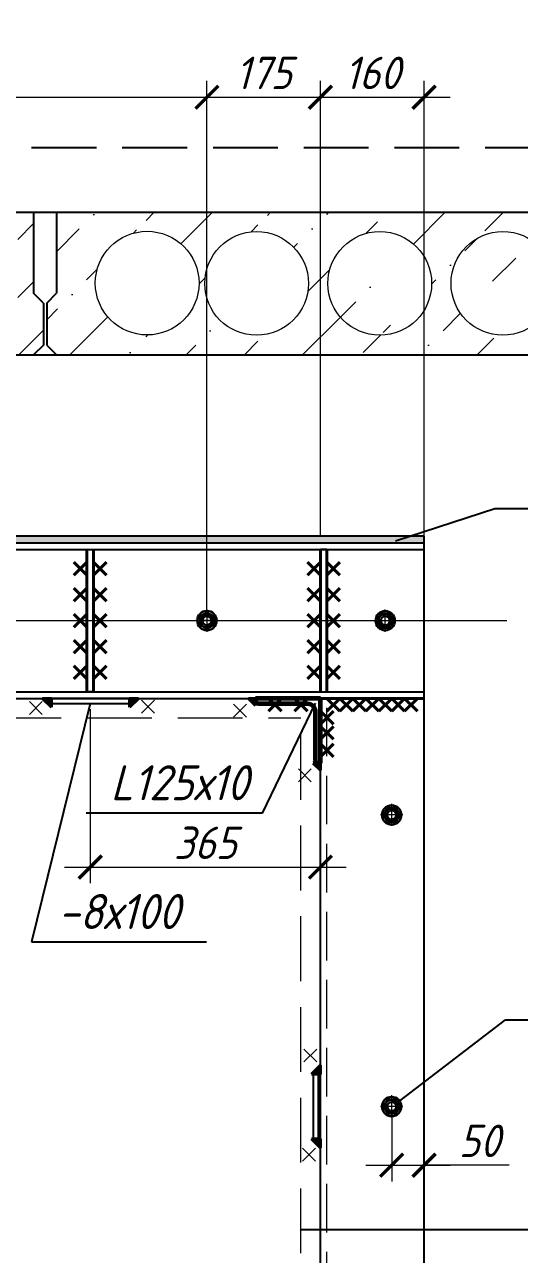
# Model space of a CAD drawing. Header units: millimetres. Extents: x 2058191 to 2089933, y 116142 to 208453.
# Drawn here: x 2072667 to 2073430, y 204522 to 206420 of the extents above; entities that cross this region are included whole.
import ezdxf
from ezdxf.enums import TextEntityAlignment as Align

# ---------------------------------------------------------------- set-up
doc = ezdxf.new("R2010")
doc.units = ezdxf.units.MM
for name, pattern in [('015-60-22-12-0682-ПЗУ-20_П_изм1$0$K5LT_AXLED_REINFORCED', [13, 8, -2, 1, -2]), ('ГОСТ 2.303 4', [7, 5, -2, 0]), ('осеваяX2', [4, 2.5, -0.5, 0.5, -0.5])]:
    doc.linetypes.add(name, pattern=pattern)
doc.layers.get('Defpoints').update_dxf_attribs({"color": 255})
for name, color, linetype, lineweight in [('1Стены', 252, 'Continuous', 25), ('монолит', 176, 'Continuous', 50), ('Оси', 165, 'осеваяX2', 13), ('Размер', 7, 'Continuous', 13), ('размеры', 7, 'Continuous', 9), ('сварка', 156, 'Continuous', 9), ('Стены', 184, 'Continuous', 40), ('штрих', 8, 'Continuous', 5)]:
    doc.layers.add(name, color=color, linetype=linetype, lineweight=lineweight)
doc.layers.add('CS_UNPLOTTED', color=254, linetype='Continuous', plot=False)
for name, color, linetype in [('VPORTS', 7, 'Continuous'), ('металл', 124, 'Continuous'), ('Текст', 7, 'Continuous'), ('Штриховка', 252, 'Continuous')]:
    doc.layers.add(name, color=color, linetype=linetype)
doc.styles.add('GOST 2.304_new', font='isocpeur.ttf', dxfattribs={"width": 0.9, "oblique": 15})
doc.dimstyles.new('SPDS', dxfattribs={"dimscale": 25, "dimtxt": 2.5, "dimasz": 1.77, "dimexe": 1.25, "dimexo": 0.625, "dimtad": 1, "dimdec": 0, "dimrnd": 0.001, "dimtxsty": 'GOST 2.304_new', "dimblk": 'ARCHTICK', "dimcen": 2.5, "dimdle": 2, "dimclrt": 256, "dimazin": 2, "dimtfac": 0.75, "dimtdec": 0, "dimtmove": 1, "dimatfit": 3, "dimfxl": 0, "dimtolj": 1, "dimlwd": 9, "dimlwe": 9, "dimarcsym": 0})

# ---------------------------------------------------------------- blocks, each defined once
blk = doc.blocks.new('м16')
at = {"layer": 'металл', "lineweight": 30, "ltscale": 20}
for p, q in [((-11, 6.4), (0, 12.7)), ((-11, -6.4), (-11, 6.4)), ((0, 12.7), (11, 6.4)), ((11, 6.4), (11, -6.4)), ((0, -12.7), (-11, -6.4)), ((11, -6.4), (0, -12.7))]:
    blk.add_line(p, q, dxfattribs=at)
blk.add_circle((0, 0), 15, dxfattribs=at)
for radius, start, end in [(10.4, 0, 180), (10.4, 180, 0), (6.92, 0, 180), (6.92, 180, 0)]:
    blk.add_arc((0, 0), radius, start, end, dxfattribs=at)
at = {"layer": 'металл', "linetype": 'Continuous', "lineweight": 25, "ltscale": 20}
blk.add_arc((0, 0), 8, 255, 165, dxfattribs=at)
at = {"layer": 'Оси', "ltscale": 20}
for p, q in [((17, 0), (-17.3, 0)), ((0, 17.3), (0, -17.3))]:
    blk.add_line(p, q, dxfattribs=at)
blk = doc.blocks.new('свар')
at = {"layer": 'сварка', "color": 0, "linetype": 'Continuous', "ltscale": 10}
for p, q in [((10, 10), (-10, -10)), ((-10, 10), (10, -10))]:
    blk.add_line(p, q, dxfattribs=at)
blk = doc.blocks.new('_ArchTick')
at = {"color": 0, "linetype": 'ByBlock', "const_width": 0.15}
blk.add_lwpolyline([(-0.5, -0.5), (0.5, 0.5)], dxfattribs=at)
blk = doc.blocks.new('*D188')
at = {"layer": 'Defpoints', "color": 0, "lineweight": 20, "ltscale": 20, "transparency": 16777216}
for p in [(2073233, 204750.3), (2073283, 204750.3), (2073283, 204659.8)]:
    blk.add_point(p, dxfattribs=at)
at = {"layer": 'Размер', "color": 0, "lineweight": 9, "ltscale": 20, "transparency": 16777216}
for p, q in [((2073233, 204737.8), (2073233, 204634.8)), ((2073283, 204737.8), (2073283, 204634.8)), ((2073193, 204659.8), (2073323, 204659.8)), ((2073414.5, 204659.8), (2073283, 204659.8))]:
    blk.add_line(p, q, dxfattribs=at)
at = {"layer": 'Размер', "color": 0, "lineweight": 9, "ltscale": 20, "transparency": 16777216, "xscale": 35.4, "yscale": 35.4, "zscale": 35.4, "rotation": 180}
blk.add_blockref('_ArchTick', (2073233, 204659.8), dxfattribs=at)
at = {"layer": 'Размер', "color": 0, "lineweight": 9, "ltscale": 20, "transparency": 16777216, "xscale": 35.4, "yscale": 35.4, "zscale": 35.4}
blk.add_blockref('_ArchTick', (2073283, 204659.8), dxfattribs=at)
at = {"layer": 'Размер', "ltscale": 20, "transparency": 16777216, "insert": (2073368.3, 204697.3), "char_height": 50, "attachment_point": 5, "style": 'GOST 2.304_new'}
blk.add_mtext('\\A1;50', dxfattribs=at)
blk = doc.blocks.new('*D173')
at = {"layer": 'Defpoints', "color": 0, "lineweight": 20, "ltscale": 20, "transparency": 16777216}
for p in [(2073283, 206308.2), (2073123, 205620.3), (2073283, 205620.3)]:
    blk.add_point(p, dxfattribs=at)
at = {"layer": 'размеры', "color": 0, "lineweight": 9, "ltscale": 20, "transparency": 16777216}
for p, q in [((2073123, 205632.8), (2073123, 206333.2)), ((2073283, 205632.8), (2073283, 206333.2)), ((2073083, 206308.2), (2073323, 206308.2))]:
    blk.add_line(p, q, dxfattribs=at)
at = {"layer": 'размеры', "color": 0, "lineweight": 9, "ltscale": 20, "transparency": 16777216, "xscale": 35.4, "yscale": 35.4, "zscale": 35.4, "rotation": 180}
blk.add_blockref('_ArchTick', (2073123, 206308.2), dxfattribs=at)
at = {"layer": 'размеры', "color": 0, "lineweight": 9, "ltscale": 20, "transparency": 16777216, "xscale": 35.4, "yscale": 35.4, "zscale": 35.4}
blk.add_blockref('_ArchTick', (2073283, 206308.2), dxfattribs=at)
at = {"layer": 'размеры', "ltscale": 20, "transparency": 16777216, "insert": (2073203, 206345.7), "char_height": 50, "attachment_point": 5, "style": 'GOST 2.304_new'}
blk.add_mtext('\\A1;160', dxfattribs=at)
blk = doc.blocks.new('*D192')
at = {"layer": 'Defpoints', "color": 0, "lineweight": 20, "ltscale": 20, "transparency": 16777216}
for p in [(2073123, 206308.2), (2073123, 205989.7), (2072947.9, 205500.3)]:
    blk.add_point(p, dxfattribs=at)
at = {"layer": 'размеры', "color": 0, "lineweight": 9, "ltscale": 20, "transparency": 16777216}
for p, q in [((2072947.9, 205512.8), (2072947.9, 206333.2)), ((2073123, 206002.2), (2073123, 206333.2)), ((2072907.9, 206308.2), (2073163, 206308.2))]:
    blk.add_line(p, q, dxfattribs=at)
at = {"layer": 'размеры', "color": 0, "lineweight": 9, "ltscale": 20, "transparency": 16777216, "xscale": 35.4, "yscale": 35.4, "zscale": 35.4, "rotation": 180}
blk.add_blockref('_ArchTick', (2072947.9, 206308.2), dxfattribs=at)
at = {"layer": 'размеры', "color": 0, "lineweight": 9, "ltscale": 20, "transparency": 16777216, "xscale": 35.4, "yscale": 35.4, "zscale": 35.4}
blk.add_blockref('_ArchTick', (2073123, 206308.2), dxfattribs=at)
at = {"layer": 'размеры', "ltscale": 20, "transparency": 16777216, "insert": (2073035.4, 206345.7), "char_height": 50, "attachment_point": 5, "style": 'GOST 2.304_new'}
blk.add_mtext('\\A1;175', dxfattribs=at)
blk = doc.blocks.new('*D193')
at = {"layer": 'Defpoints', "color": 0, "lineweight": 20, "ltscale": 20, "transparency": 16777216}
for p in [(2072947.9, 206308.2), (2071787.8, 206255), (2072947.9, 206183.5)]:
    blk.add_point(p, dxfattribs=at)
at = {"layer": 'размеры', "color": 0, "lineweight": 9, "ltscale": 20, "transparency": 16777216}
for p, q in [((2071787.8, 206267.5), (2071787.8, 206333.2)), ((2072947.9, 206196), (2072947.9, 206333.2)), ((2071747.8, 206308.2), (2072987.9, 206308.2))]:
    blk.add_line(p, q, dxfattribs=at)
at = {"layer": 'размеры', "color": 0, "lineweight": 9, "ltscale": 20, "transparency": 16777216, "xscale": 35.4, "yscale": 35.4, "zscale": 35.4, "rotation": 180}
blk.add_blockref('_ArchTick', (2071787.8, 206308.2), dxfattribs=at)
at = {"layer": 'размеры', "color": 0, "lineweight": 9, "ltscale": 20, "transparency": 16777216, "xscale": 35.4, "yscale": 35.4, "zscale": 35.4}
blk.add_blockref('_ArchTick', (2072947.9, 206308.2), dxfattribs=at)
at = {"layer": 'размеры', "ltscale": 20, "transparency": 16777216, "insert": (2072367.9, 206345.7), "char_height": 50, "attachment_point": 5, "style": 'GOST 2.304_new'}
blk.add_mtext('\\A1;шаг 300', dxfattribs=at)
blk = doc.blocks.new('*D195')
at = {"layer": 'Defpoints', "color": 0, "lineweight": 20, "ltscale": 20, "transparency": 16777216}
for p in [(2072768, 205376.3), (2073123, 205239.2), (2073123, 205119.9)]:
    blk.add_point(p, dxfattribs=at)
at = {"layer": 'размеры', "color": 0, "lineweight": 9, "ltscale": 20, "transparency": 16777216}
for p, q in [((2072768, 205363.8), (2072768, 205094.9)), ((2073123, 205226.7), (2073123, 205094.9)), ((2072728, 205119.9), (2073163, 205119.9))]:
    blk.add_line(p, q, dxfattribs=at)
at = {"layer": 'размеры', "color": 0, "lineweight": 9, "ltscale": 20, "transparency": 16777216, "xscale": 35.4, "yscale": 35.4, "zscale": 35.4, "rotation": 180}
blk.add_blockref('_ArchTick', (2072768, 205119.9), dxfattribs=at)
at = {"layer": 'размеры', "color": 0, "lineweight": 9, "ltscale": 20, "transparency": 16777216, "xscale": 35.4, "yscale": 35.4, "zscale": 35.4}
blk.add_blockref('_ArchTick', (2073123, 205119.9), dxfattribs=at)
at = {"layer": 'размеры', "ltscale": 20, "transparency": 16777216, "insert": (2072945.5, 205157.4), "char_height": 50, "attachment_point": 5, "style": 'GOST 2.304_new'}
blk.add_mtext('\\A1;365', dxfattribs=at)

msp = doc.modelspace()

# ---------------------------------------------------------------- hatches: boundary and pattern name
at = {"layer": 'Стены', "linetype": 'Continuous', "ltscale": 5}
for points in [[(2072707.9, 205380.3), (2072694.3, 205380.3), (2072707.9, 205366.7)], [(2072828.6, 205380.3), (2072842.2, 205380.3), (2072828.6, 205366.7)], [(2073123, 204800.4), (2073123, 204814.1), (2073109.4, 204800.4)], [(2073123, 204700.2), (2073123, 204686.6), (2073109.4, 204700.2)]]:
    msp.add_hatch(color=256, dxfattribs=at).paths.add_polyline_path(points, flags=0)
at = {"layer": 'Стены', "linetype": 'Continuous', "ltscale": 4}
for points in [[(2073023, 205380.3), (2073012.1, 205380.3), (2073023, 205369.4)], [(2073123, 205280.3), (2073112.1, 205280.3), (2073123, 205269.4)]]:
    msp.add_hatch(color=256, dxfattribs=at).paths.add_polyline_path(points, flags=0)
at = {"layer": 'штрих', "ltscale": 100}
h = msp.add_hatch(dxfattribs=at)
h.set_pattern_fill('ANSI36', color=256, scale=20)
h.set_pattern_definition([(45, (-40513548.267, -1217405.49), (33.67596045, 123.47852166), [158.75, -31.75, 0, -31.75])])
h.paths.add_polyline_path([(2072025.5, 206099.8), (2072025.5, 206130.5), (2071842.3, 206130.5), (2071842.3, 206097.4, -0.331054), (2071899.3, 206020.8, -0.331054), (2071842.3, 205944.2), (2071842.3, 205910.5), (2072025.5, 205910.5), (2072025.5, 205941.7, -0.460293), (2071933.2, 206020.8, -0.460293)])
h.paths.add_polyline_path([(2071510.5, 206130.5), (2071510.5, 206005.5), (2071495.5, 205990.5), (2071495.5, 205925.5), (2071510.5, 205910.5), (2071827.6, 205910.5), (2071827.6, 205941.2, -0.445107), (2071739.3, 206020.8, -0.445107), (2071827.6, 206100.4), (2071827.6, 206130.5)])
h.paths.add_polyline_path([(2071709.3, 206021.2, -1), (2071549.3, 206021.2, -1)], flags=16)
h.paths.add_polyline_path([(2072040.2, 206130.5), (2072040.2, 206096.1, -0.102075), (2072067.8, 206079.2, -0.844047), (2072152.9, 206083, -0.195504), (2072210.5, 206100.4), (2072210.5, 206130.5)])
h.paths.add_polyline_path([(2072152.9, 206083, 0.844047), (2072067.8, 206079.2, -0.207729), (2072093.2, 206020.8, -0.207729), (2072067.8, 205962.3, 0.844047), (2072152.9, 205958.6, -0.226395), (2072123.2, 206020.8, -0.226395)])
h.paths.add_polyline_path([(2072210.5, 205910.5), (2072210.5, 205941.1, -0.195504), (2072152.9, 205958.6, -0.844047), (2072067.8, 205962.3, -0.102075), (2072040.2, 205945.5), (2072040.2, 205910.5)])
h.paths.add_polyline_path([(2072283.2, 206020.8, -0.334587), (2072225.2, 205943.9), (2072225.2, 205910.5), (2072397.7, 205910.5), (2072397.7, 205940.9, -0.430838), (2072313.2, 206020.8, -0.430838), (2072397.7, 206100.7), (2072397.7, 206130.5), (2072225.2, 206130.5), (2072225.2, 206097.7, -0.334587)])
h.paths.add_polyline_path([(2072412.4, 206130.5), (2072412.4, 206098.4, -0.34484), (2072473.2, 206020.8, -0.34484), (2072412.4, 205943.1), (2072412.4, 205910.5), (2072584.9, 205910.5), (2072584.9, 205941, -0.43476), (2072499.3, 206020.8, -0.43476), (2072584.9, 206100.6), (2072584.9, 206130.5)])
h.paths.add_polyline_path([(2072659.3, 206020.8, -0.341038), (2072599.6, 205943.4), (2072599.6, 205910.5), (2072680.5, 205910.5), (2072695.5, 205925.5), (2072695.5, 205990.5), (2072680.5, 206005.5), (2072680.5, 206130.5), (2072599.6, 206130.5), (2072599.6, 206098.2, -0.341038)])
h.paths.add_polyline_path([(2071640.5, 205957.5), (2071721.4, 205957.5), (2071742.9, 206037.6), (2071662, 206037.6)], flags=24)
h.paths.add_polyline_path([(2071425, 206024), (2071541.1, 206024), (2071562, 206102), (2071445.9, 206102)], flags=9)
h.paths.add_polyline_path([(2072322.3, 205891.1), (2072322.3, 205961.8), (2072246.1, 205982.2), (2072246.1, 205911.5)], flags=9)
h = msp.add_hatch(dxfattribs=at)
h.set_pattern_fill('ANSI36', color=256, scale=20)
h.set_pattern_definition([(45, (-39861497.944, -1232936.407), (33.67596045, 123.47852166), [158.75, -31.75, 0, -31.75])])
h.paths.add_polyline_path([(2072854.1, 206101.2), (2072854.1, 206130.5), (2073026.6, 206130.5), (2073026.6, 206100.8, 0.421649), (2072944.6, 206020.8, 0.421649), (2073026.6, 205940.8), (2073026.6, 205910.5), (2072854.1, 205910.5), (2072854.1, 205941.3, 0.419898), (2072935.7, 206021.2, 0.419898)])
h.paths.add_polyline_path([(2073041.3, 206130.5), (2073883.2, 206130.5), (2073883.5, 205910.5), (2073463, 205910.5), (2073463, 205966.1, 0.190246), (2073484.6, 206020.8, 1), (2073324.6, 206020.8, 0.680325), (2073463, 205966.1), (2073463, 205910.5), (2073041.3, 205910.5), (2073041.3, 205942.6, 0.353786), (2073104.6, 206020.8, 0.353786), (2073041.3, 206099)])
h.paths.add_polyline_path([(2073294.6, 206020.8, -1), (2073134.6, 206020.8, -1)], flags=16)
h.paths.add_polyline_path([(2073674.6, 206020.8, -1), (2073514.6, 206020.8, -1)], flags=16)
h.paths.add_polyline_path([(2073864.6, 206020.8, -1), (2073704.6, 206020.8, -1)], flags=16)
h.paths.add_polyline_path([(2073147.5, 205945), (2073168.9, 206025.1), (2073249.8, 206025.1), (2073228.3, 205945)], flags=16)
h.paths.add_polyline_path([(2073884.6, 206130.5), (2073893.1, 206130.5), (2073893.1, 205910.5), (2073884.9, 205910.5)])
h.paths.add_polyline_path([(2073325, 206024), (2073345.9, 206102), (2073462, 206102), (2073441.1, 206024)])
h.paths.add_polyline_path([(2072775.7, 206021.2, 0.355497), (2072839.4, 205942.9), (2072839.4, 205910.5), (2072715.8, 205910.5), (2072700.8, 205925.5), (2072700.8, 205990.5), (2072715.8, 206005.5), (2072715.8, 206130.5), (2072839.4, 206130.5), (2072839.4, 206099.6, 0.355497), (2072775.7, 206021.2)])
at = {"layer": 'Штриховка', "ltscale": 20}
h = msp.add_hatch(dxfattribs=at)
h.set_pattern_fill('AR-SAND', color=256, scale=0.3)
h.set_pattern_definition([(37.5, (-40076686.351, -988381.095), (-0.4800093888, 14.68239712), [0, -11.5824, 0, -12.954, 0, -12.3825]), (7.5, (-40076686.351, -988381.095), (13.485698494, 21.504753017), [0, -6.2484, 0, -10.4394, 0, -4.0005]), (327.5, (-40076695.724, -988381.095), (23.7297711072, 0.0431155404), [0, -3.81, 0, -13.716, 0, -17.907]), (317.5, (-40076695.724, -988381.095), (22.906693574, 6.687879698), [0, -1.905, 0, -8.9916, 0, -10.287])])
h.paths.add_polyline_path([(2073283, 205630.8), (2071453, 205630.8), (2071453, 205620.8), (2071456.5, 205620.3), (2073283, 205620.8)])

# ---------------------------------------------------------------- linework, layer by layer
at = {"layer": '1Стены', "color": 6, "linetype": 'ГОСТ 2.303 4', "ltscale": 20}
msp.add_line((2070997.3, 206230.5), (2073893.1, 206230.5), dxfattribs=at)
at = {"layer": '1Стены', "linetype": 'ГОСТ 2.303 4', "lineweight": 13, "ltscale": 15}
msp.add_line((2073133, 203085.9), (2073133, 205415.9), dxfattribs=at)
at = {"layer": '1Стены', "linetype": 'ГОСТ 2.303 4', "lineweight": 13, "ltscale": 20}
for p in [(2071643, 205350.3), (2073093, 203123.9)]:
    msp.add_line(p, (2073093, 205350.3), dxfattribs=at)
at = {"layer": 'CS_UNPLOTTED', "ltscale": 100}
msp.add_line((2073093, 204560.3), (2073884.9, 204560.3), dxfattribs=at)
at = {"layer": 'VPORTS', "ltscale": 100}
msp.add_line((2073033.9, 205203.1), (2072761.7, 205203.1), dxfattribs=at)
msp.add_lwpolyline([(2071453, 205620.3), (2073283, 205620.3), (2073283, 205630.4), (2071453, 205630.4)], close=True, dxfattribs=at)
at = {"layer": 'металл', "color": 0, "ltscale": 20}
for p, q in [((2071453, 205620.3), (2073283, 205620.3)), ((2073283, 202933.9), (2073283, 205620.3)), ((2071453, 205610.3), (2073283, 205610.3)), ((2071453, 205390.3), (2073283, 205390.3)), ((2071453, 205380.3), (2073283, 205380.3)), ((2073123, 205380.3), (2073283, 205380.3)), ((2073123, 203095.9), (2073123, 205365.9))]:
    msp.add_line(p, q, dxfattribs=at)
at = {"layer": 'металл', "ltscale": 20}
for points in [[(2072762.7, 205610.3), (2072772.7, 205610.3), (2072772.7, 205390.3), (2072762.7, 205390.3)], [(2073133, 205610.3), (2073123, 205610.3), (2073123, 205390.3), (2073133, 205390.3)], [(2072708, 205380.3), (2072708, 205372.3), (2072828, 205372.3), (2072828, 205380.3)], [(2073120, 204800.3), (2073112, 204800.3), (2073112, 204700.3), (2073120, 204700.3)]]:
    msp.add_lwpolyline(points, close=True, dxfattribs=at)
at = {"layer": 'монолит', "lineweight": 25, "ltscale": 100}
for p, q in [((2071001.6, 206130.5), (2073883.2, 206130.5)), ((2071001.3, 205910.5), (2073883.5, 205910.5))]:
    msp.add_line(p, q, dxfattribs=at)
at = {"layer": 'Оси', "linetype": '015-60-22-12-0682-ПЗУ-20_П_изм1$0$K5LT_AXLED_REINFORCED', "ltscale": 100}
msp.add_line((2071310.9, 205500.3), (2073425.1, 205500.3), dxfattribs=at)
at = {"layer": 'Стены', "color": 0, "linetype": 'Continuous', "ltscale": 10}
for p, q in [((2072762.7, 205610.3), (2072762.7, 205390.3)), ((2072772.7, 205610.3), (2072772.7, 205390.3)), ((2073123, 205610.3), (2073123, 205390.3)), ((2073133, 205610.3), (2073133, 205390.3)), ((2072762.7, 205590.3), (2072742.7, 205570.3)), ((2072762.7, 205570.3), (2072742.7, 205590.3)), ((2072772.7, 205590.3), (2072792.7, 205570.3)), ((2072772.7, 205570.3), (2072792.7, 205590.3)), ((2073123, 205590.3), (2073103, 205570.3)), ((2073123, 205570.3), (2073103, 205590.3)), ((2073133, 205590.3), (2073153, 205570.3)), ((2073133, 205570.3), (2073153, 205590.3)), ((2072762.7, 205550.3), (2072742.7, 205530.3)), ((2072762.7, 205530.3), (2072742.7, 205550.3)), ((2072772.7, 205550.3), (2072792.7, 205530.3)), ((2072772.7, 205530.3), (2072792.7, 205550.3)), ((2073123, 205550.3), (2073103, 205530.3)), ((2073123, 205530.3), (2073103, 205550.3)), ((2073133, 205550.3), (2073153, 205530.3)), ((2073133, 205530.3), (2073153, 205550.3)), ((2072762.7, 205510.3), (2072742.7, 205490.3)), ((2072762.7, 205490.3), (2072742.7, 205510.3)), ((2072772.7, 205510.3), (2072792.7, 205490.3)), ((2072772.7, 205490.3), (2072792.7, 205510.3)), ((2073123, 205510.3), (2073103, 205490.3)), ((2073123, 205490.3), (2073103, 205510.3)), ((2073133, 205510.3), (2073153, 205490.3)), ((2073133, 205490.3), (2073153, 205510.3)), ((2072762.7, 205470.3), (2072742.7, 205450.3)), ((2072762.7, 205450.3), (2072742.7, 205470.3)), ((2072772.7, 205470.3), (2072792.7, 205450.3)), ((2072772.7, 205450.3), (2072792.7, 205470.3)), ((2073123, 205470.3), (2073103, 205450.3)), ((2073123, 205450.3), (2073103, 205470.3)), ((2073133, 205470.3), (2073153, 205450.3)), ((2073133, 205450.3), (2073153, 205470.3)), ((2072762.7, 205430.3), (2072742.7, 205410.3)), ((2072762.7, 205410.3), (2072742.7, 205430.3)), ((2072772.7, 205430.3), (2072792.7, 205410.3)), ((2072772.7, 205410.3), (2072792.7, 205430.3)), ((2073123, 205430.3), (2073103, 205410.3)), ((2073123, 205410.3), (2073103, 205430.3)), ((2073133, 205430.3), (2073153, 205410.3)), ((2073133, 205410.3), (2073153, 205430.3)), ((2073123, 205380.3), (2073023, 205380.3)), ((2073063, 205380.3), (2073043, 205360.3)), ((2073043, 205380.3), (2073063, 205360.3)), ((2073103, 205380.3), (2073083, 205360.3)), ((2073083, 205380.3), (2073103, 205360.3)), ((2073123, 205380.3), (2073123, 205280.3)), ((2073123, 205380.3), (2073283, 205380.3)), ((2073283, 205380.3), (2073123, 205380.3)), ((2073133, 205380.3), (2073153, 205360.3)), ((2073153, 205380.3), (2073133, 205360.3)), ((2073153, 205380.3), (2073133, 205360.3)), ((2073133, 205380.3), (2073153, 205360.3)), ((2073153, 205380.3), (2073173, 205360.3)), ((2073173, 205380.3), (2073153, 205360.3)), ((2073173, 205380.3), (2073153, 205360.3)), ((2073153, 205380.3), (2073173, 205360.3)), ((2073173, 205380.3), (2073193, 205360.3)), ((2073193, 205380.3), (2073173, 205360.3)), ((2073193, 205380.3), (2073173, 205360.3)), ((2073173, 205380.3), (2073193, 205360.3)), ((2073193, 205380.3), (2073213, 205360.3)), ((2073213, 205380.3), (2073193, 205360.3)), ((2073213, 205380.3), (2073193, 205360.3)), ((2073193, 205380.3), (2073213, 205360.3)), ((2073213, 205380.3), (2073233, 205360.3)), ((2073233, 205380.3), (2073213, 205360.3)), ((2073233, 205380.3), (2073213, 205360.3)), ((2073213, 205380.3), (2073233, 205360.3)), ((2073253, 205380.3), (2073233, 205360.3)), ((2073233, 205380.3), (2073253, 205360.3)), ((2073233, 205380.3), (2073253, 205360.3)), ((2073253, 205380.3), (2073233, 205360.3)), ((2073253, 205380.3), (2073273, 205360.3)), ((2073273, 205380.3), (2073253, 205360.3)), ((2073273, 205380.3), (2073253, 205360.3)), ((2073253, 205380.3), (2073273, 205360.3)), ((2073123, 205360.3), (2073143, 205340.3)), ((2073123, 205340.3), (2073143, 205360.3)), ((2073123, 205337.1), (2073143, 205317.1)), ((2073123, 205317.1), (2073143, 205337.1)), ((2073123, 205309.9), (2073143, 205289.9)), ((2073123, 205289.9), (2073143, 205309.9))]:
    msp.add_line(p, q, dxfattribs=at)
at = {"layer": 'Стены', "color": 0, "linetype": 'Continuous', "ltscale": 5}
for p, q in [((2072707.9, 205380.3), (2072694.3, 205380.3)), ((2072694.3, 205380.3), (2072707.9, 205366.7)), ((2072707.9, 205366.7), (2072707.9, 205380.3)), ((2072828.6, 205380.3), (2072842.2, 205380.3)), ((2072842.2, 205380.3), (2072828.6, 205366.7)), ((2072828.6, 205366.7), (2072828.6, 205380.3)), ((2073123, 204814.1), (2073109.4, 204800.4)), ((2073109.4, 204800.4), (2073123, 204800.4)), ((2073123, 204800.4), (2073123, 204814.1)), ((2073123, 204686.6), (2073109.4, 204700.2)), ((2073109.4, 204700.2), (2073123, 204700.2)), ((2073123, 204700.2), (2073123, 204686.6))]:
    msp.add_line(p, q, dxfattribs=at)
at = {"layer": 'Стены', "color": 0, "linetype": 'Continuous', "ltscale": 4}
for p, q in [((2073023, 205380.3), (2073012.1, 205380.3)), ((2073012.1, 205380.3), (2073023, 205369.4)), ((2073023, 205369.4), (2073023, 205380.3)), ((2073123, 205280.3), (2073112.1, 205280.3)), ((2073112.1, 205280.3), (2073123, 205269.4)), ((2073123, 205269.4), (2073123, 205280.3))]:
    msp.add_line(p, q, dxfattribs=at)
at = {"layer": 'Текст', "ltscale": 10}
for p, q in [((2072680.5, 206130.5), (2072680.5, 206005.5)), ((2072715.8, 206130.5), (2072715.8, 206005.5)), ((2072695.5, 205990.5), (2072680.5, 206005.5)), ((2072700.8, 205990.5), (2072715.8, 206005.5)), ((2072695.5, 205990.5), (2072695.5, 205925.5)), ((2072700.8, 205990.5), (2072700.8, 205925.5)), ((2072695.5, 205925.5), (2072680.5, 205910.5)), ((2072700.8, 205925.5), (2072715.8, 205910.5))]:
    msp.add_line(p, q, dxfattribs=at)
at = {"layer": 'Текст', "ltscale": 20}
for p, q in [((2073239, 205623.7), (2073392.3, 205673.2)), ((2073392.3, 205673.2), (2073819.2, 205673.2)), ((2072768, 205372.3), (2072677, 205004.3)), ((2073033.9, 205203.1), (2073115.5, 205372.7)), ((2072677, 205004.3), (2072947.2, 205004.3)), ((2073238.9, 204754), (2073408.6, 204884.1)), ((2073408.6, 204884.1), (2073868.3, 204884.1))]:
    msp.add_line(p, q, dxfattribs=at)
at = {"layer": 'Текст', "linetype": 'Continuous', "lineweight": 60, "ltscale": 10, "extrusion": (0, 0, -1)}
for p, q in [((2073023, 205380.3), (2073023, 205376.3)), ((2073123, 205380.3), (2073023, 205380.3)), ((2073027, 205372.3), (2073103, 205372.3)), ((2073123, 205280.3), (2073123, 205380.3)), ((2073115, 205360.3), (2073115, 205284.3)), ((2073119, 205280.3), (2073123, 205280.3))]:
    msp.add_line(p, q, dxfattribs=at)
for centre, radius, start, end in [((-2073027, 205376.3), 4, 270, 0), ((-2073103, 205360.3), 12, 90, 180), ((-2073119, 205284.3), 4, 270, 0)]:
    msp.add_arc(centre, radius, start, end, dxfattribs=at)
at = {"layer": 'штрих', "ltscale": 100}
for centre in [(2072855.7, 206021.2), (2073024.6, 206020.8), (2073214.6, 206020.8), (2073404.6, 206020.8)]:
    msp.add_circle(centre, 80, dxfattribs=at)

# ---------------------------------------------------------------- block references
at = {"layer": 'Размер'}
msp.add_blockref('м16', (2072947.9, 205500.3), dxfattribs=at)
at = {"layer": 'Размер', "rotation": 270.0000000001111}
for p in [(2073223, 205500.2), (2073233, 205200.3), (2073233, 204750.3)]:
    msp.add_blockref('м16', p, dxfattribs=at)
at = {"layer": 'Размер', "color": 0, "xscale": -1}
for p in [(2072683.9, 205365.6), (2072857.2, 205367.6), (2072999, 205361.4), (2073099, 205261.4)]:
    msp.add_blockref('свар', p, dxfattribs=at)
at = {"layer": 'Размер', "color": 0, "rotation": 270.0000000023722}
for p in [(2073107.3, 204829.1), (2073105.2, 204676.2)]:
    msp.add_blockref('свар', p, dxfattribs=at)

# ---------------------------------------------------------------- texts
at = {"layer": 'Текст', "ltscale": 20, "style": 'GOST 2.304_new', "oblique": 15, "width": 0.9}
for s, p in [('L125х10', (2072905.5, 205223.1)), ('-8х100', (2072812.1, 205024.3))]:
    msp.add_text(s, height=54, dxfattribs=at).set_placement(p, align=Align.CENTER)

# ---------------------------------------------------------------- dimensions: what is measured, and where the dimension line sits
at = {"layer": 'Размер', "ltscale": 20}
dim = msp.add_linear_dim(base=(2073283, 204659.8), p1=(2073233, 204750.3), p2=(2073283, 204750.3), dimstyle='SPDS', override={"dimscale": 20, "dimfxl": 1.25, "dimtfill": 0, "dimarcsym": 1}, dxfattribs=at)
dim.commit()
dim.dimension.update_dxf_attribs({"geometry": '*D188', "text_midpoint": (2073368.3, 204659.8), "dimtype": 128})
at = {"layer": 'размеры', "ltscale": 20}
for base, p1, p2, text, picture, middle in [((2072947.9, 206308.2), (2071787.8, 206255), (2072947.9, 206183.5), 'шаг 300', '*D193', (2072367.9, 206345.7)), ((2073123, 205119.9), (2072768, 205376.3), (2073123, 205239.2), '365', '*D195', (2072945.5, 205157.4))]:
    dim = msp.add_linear_dim(base=base, p1=p1, p2=p2, text=text, dimstyle='SPDS', override={"dimscale": 20, "dimfxl": 1.25, "dimtfill": 0, "dimarcsym": 1}, dxfattribs=at)
    dim.commit()
    dim.dimension.update_dxf_attribs({"geometry": picture, "text_midpoint": middle})
for base, p1, p2, picture, middle in [((2073123, 206308.2), (2072947.9, 205500.3), (2073123, 205989.7), '*D192', (2073035.4, 206345.7)), ((2073283, 206308.2), (2073123, 205620.3), (2073283, 205620.3), '*D173', (2073203, 206345.7))]:
    dim = msp.add_linear_dim(base=base, p1=p1, p2=p2, dimstyle='SPDS', override={"dimscale": 20, "dimfxl": 1.25, "dimtfill": 0, "dimarcsym": 1}, dxfattribs=at)
    dim.commit()
    dim.dimension.update_dxf_attribs({"geometry": picture, "text_midpoint": middle})

doc.saveas('drawing.dxf')
